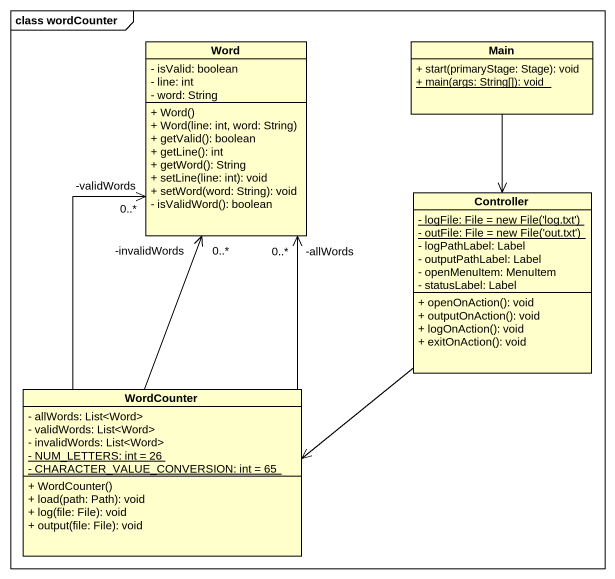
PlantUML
@startuml
mainframe class wordCounter
hide circle
hide empty members
skinparam classAttributeIconSize 0
class Word {
  - isValid: boolean
  - line: int
  - word: String
  + Word()
  + Word(line: int, word: String)
  + getValid(): boolean
  + getLine(): int
  + getWord(): String
  + setLine(line: int): void
  + setWord(word: String): void
  - isValidWord(): boolean
}
class Main {
  + start(primaryStage: Stage): void
  {static} + main(args: String[]): void
}
class Controller {
  {static} {field} - logFile: File = new File('log.txt')
  {static} {field} - outFile: File = new File('out.txt')
  - logPathLabel: Label
  - outputPathLabel: Label
  - openMenuItem: MenuItem
  - statusLabel: Label
  + openOnAction(): void
  + outputOnAction(): void
  + logOnAction(): void
  + exitOnAction(): void
}
class WordCounter {
  - allWords: List<Word>
  - validWords: List<Word>
  - invalidWords: List<Word>
  {static} - NUM_LETTERS: int = 26
  {static} - CHARACTER_VALUE_CONVERSION: int = 65
  + WordCounter()
  + load(path: Path): void
  + log(file: File): void
  + output(file: File): void
}
Main --> Controller
Controller -left-> WordCounter
WordCounter -up-> "-allWords\n0..*" Word
WordCounter -up-> "-invalidWords\n0..*" Word
WordCounter -up-> "-validWords\n0..*" Word
@enduml
